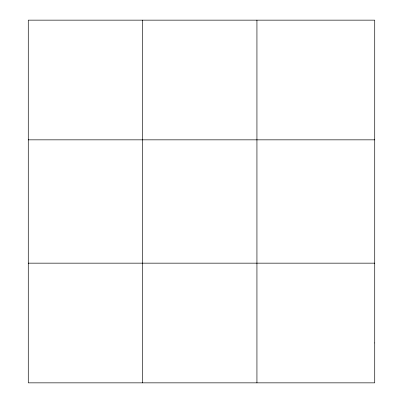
<?xml version="1.0" encoding="UTF-8"?>
<svg xmlns="http://www.w3.org/2000/svg" width="403" height="403" viewBox="0 0 403 403"><rect width="100%" height="100%" fill="white"/><g stroke="black" fill="none" stroke-linecap="round" stroke-linejoin="round"><path stroke-width="0.6" d="M142.607 382.85L142.607 20.15M256.933 382.85L256.933 20.15M28.275 139.841L374.725 139.841M28.275 263.159L374.725 263.159M374.725 342.953L374.725 382.85L28.275 382.85L28.275 20.15L374.725 20.15L374.725 342.953"/></g></svg>
